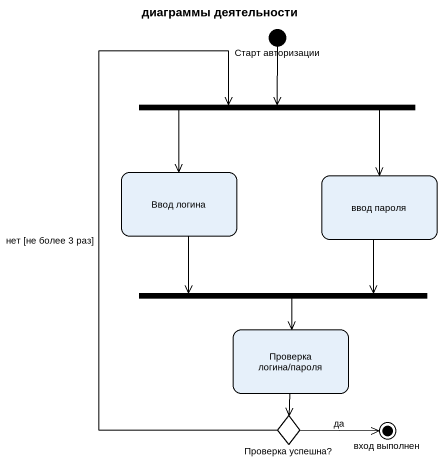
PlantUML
@startuml
title диаграммы деятельности
hide empty description
state "Старт авторизации" as Старт_авторизации <<start>>
state fork1 <<fork>>
state "Ввод логина" as Ввод_логина
state "ввод пароля" as ввод_пароля
state fork2 <<join>>
state "Проверка логина/пароля" as Проверка_логина_пароля
state "Проверка успешна?" as Проверка_успешна <<choice>>
state "вход выполнен" as вход_выполнен <<end>>
Старт_авторизации --> fork1
fork1 --> Ввод_логина
fork1 --> ввод_пароля
Ввод_логина --> fork2
ввод_пароля --> fork2
fork2 --> Проверка_логина_пароля
Проверка_логина_пароля --> Проверка_успешна
Проверка_успешна -up-> fork1 : нет [не более 3 раз]
Проверка_успешна -right-> вход_выполнен : да
@enduml
